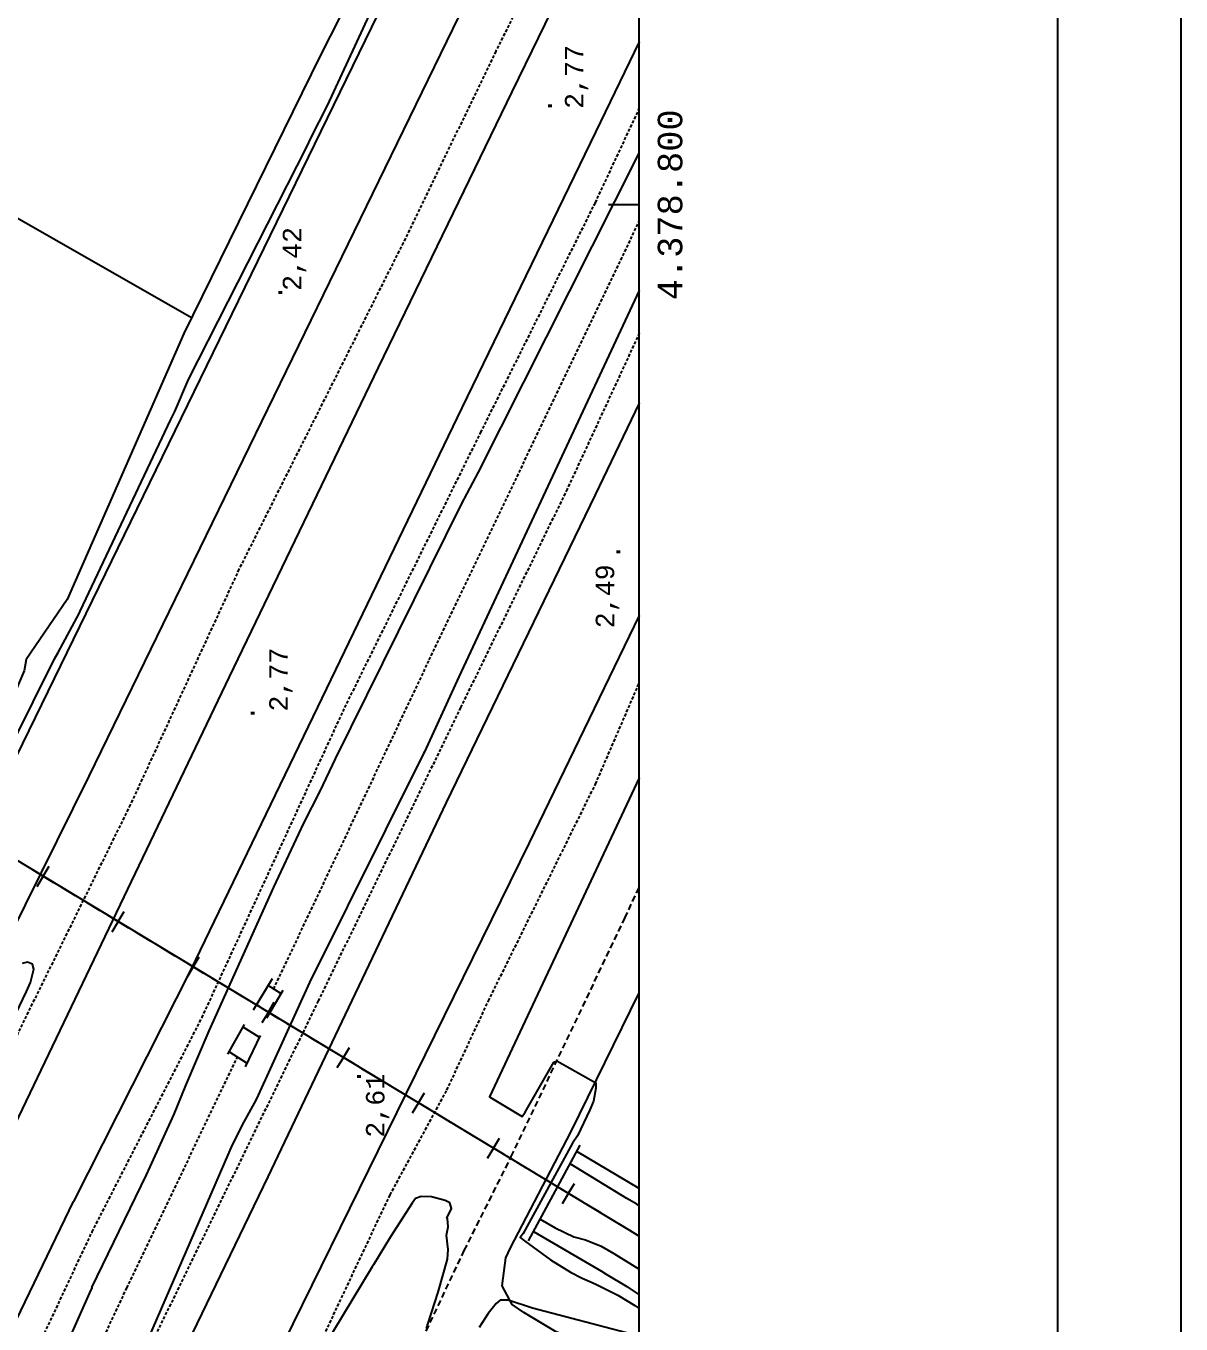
# Model space of a CAD drawing. Extents: x 730354 to 731930, y 4378581 to 4379608.
# Drawn here: x 730850.2 to 730944, y 4378709.1 to 4378814.5 of the extents above; entities that cross this region are included whole.
import ezdxf
from ezdxf.enums import TextEntityAlignment as Align

# ---------------------------------------------------------------- set-up
doc = ezdxf.new("R2010")
doc.units = 0
doc.header["$MEASUREMENT"] = 0
doc.linetypes.add('DASHED', pattern=[0.75, 0.5, -0.25])
doc.linetypes.add('HIDDEN', pattern=[0.375, 0.25, -0.125])
doc.layers.get('0').update_dxf_attribs({"linetype": 'CONTINUOUS'})
for name, color, linetype in [('11', 7, 'CONTINUOUS'), ('14', 7, 'CONTINUOUS'), ('2', 7, 'CONTINUOUS'), ('22', 7, 'CONTINUOUS'), ('25', 7, 'CONTINUOUS'), ('44', 7, 'CONTINUOUS'), ('48', 7, 'CONTINUOUS'), ('51', 7, 'CONTINUOUS'), ('56', 7, 'CONTINUOUS'), ('62', 7, 'CONTINUOUS'), ('8', 7, 'CONTINUOUS'), ('9', 7, 'CONTINUOUS'), ('PATTERN_CLASS', 7, 'CONTINUOUS')]:
    doc.layers.add(name, color=color, linetype=linetype)
doc.styles.add('MONOTXT', font='MONOTXT', dxfattribs={"height": 0.2})

# ---------------------------------------------------------------- blocks, each defined once
blk = doc.blocks.new('SEMI')
at = {"layer": '62', "color": 7, "linetype": 'CONTINUOUS'}
blk.add_line((0, 0), (0, 2.5), dxfattribs=at)
blk = doc.blocks.new('MARVA')
at = {"layer": '62', "color": 7, "linetype": 'CONTINUOUS'}
blk.add_line((4999.95, 0), (4999.95, 7999.93), dxfattribs=at)
at = {"layer": '62', "color": 7, "linetype": 'CONTINUOUS', "xscale": 9.99990686758433, "yscale": 9.99990686758433, "rotation": 90}
blk.add_blockref('SEMI', (4999.95, 1999.98), dxfattribs=at)
at = {"layer": '62', "color": 7, "linetype": 'CONTINUOUS', "style": 'MONOTXT'}
blk.add_attdef('TAG50', (0, 0), '', height=20, rotation=180, dxfattribs=at)
blk = doc.blocks.new('MARVAL')
at = {"layer": '62', "color": 7, "linetype": 'CONTINUOUS'}
ref = blk.add_blockref('MARVA', (0, 0), dxfattribs=dict(at, xscale=0.1000009313241567, yscale=0.1000009313241567))
ref.add_attrib('TAG80', '4.378.800', dxfattribs={"color": 7, "linetype": 'CONTINUOUS', "height": 1.99, "rotation": 90, "style": 'MONOTXT'}).set_placement((501.5, 199.99), align=Align.TOP_CENTER)

msp = doc.modelspace()

# ---------------------------------------------------------------- linework, layer by layer
at = {"layer": '11', "color": 1, "linetype": 'CONTINUOUS'}
for points in [[(730835.67, 4378727.48), (730849.93, 4378756.23), (730884.98, 4378828.23), (730900, 4378859.41)], [(730841.04, 4378724.82), (730855.31, 4378753.58), (730890.38, 4378825.62), (730900, 4378845.59)]]:
    msp.add_lwpolyline(points, dxfattribs=at)
at = {"layer": '14', "color": 1, "linetype": 'CONTINUOUS'}
for points in [[(730847.73, 4378722.09), (730866.72, 4378761.66), (730878.82, 4378786.77), (730889.68, 4378809.16), (730899.89, 4378830.13), (730900, 4378830.36)], [(730900, 4378813.23), (730896.43, 4378805.89), (730885.57, 4378783.5), (730873.48, 4378758.41), (730863.58, 4378737.9), (730854.03, 4378719.05)], [(730900, 4378783.87), (730896.41, 4378776.44), (730884.31, 4378751.46), (730869.83, 4378721.04), (730863.29, 4378707.55)], [(730900, 4378766.65), (730891.05, 4378748.17), (730869.56, 4378704.42)], [(730796.43, 4378600), (730796.45, 4378600.04), (730800.23, 4378607.79), (730803.85, 4378615.34), (730807.47, 4378622.92), (730811.23, 4378630.71), (730814.97, 4378638.34), (730818.48, 4378645.48), (730821.84, 4378652.35), (730825.15, 4378659.17), (730828.38, 4378665.87), (730831.49, 4378672.33), (730834.66, 4378678.9), (730838.07, 4378686.02), (730841.87, 4378693.91), (730846.53, 4378703.54), (730854.03, 4378719.05)]]:
    msp.add_lwpolyline(points, dxfattribs=at)
at = {"layer": '2', "color": 1, "linetype": 'CONTINUOUS'}
for p, q in [((730868.66, 4378734.61), (730870.2, 4378737.15)), ((730871.04, 4378736.19), (730869.71, 4378733.94)), ((730866.57, 4378731), (730867.94, 4378733.42)), ((730869.2, 4378732.54), (730867.99, 4378729.99)), ((730891, 4378715.85), (730895.2, 4378723.62))]:
    msp.add_line(p, q, dxfattribs=at)
at = {"layer": '22', "color": 5, "linetype": 'CONTINUOUS'}
for p, q in [((730870.88, 4378735.93), (730869.86, 4378736.59)), ((730869.95, 4378734.34), (730868.92, 4378735.04)), ((730869.13, 4378732.4), (730867.81, 4378733.2)), ((730868.13, 4378730.29), (730866.68, 4378731.19))]:
    msp.add_line(p, q, dxfattribs=at)
for points in [[(730900, 4378718.7), (730899.8, 4378718.82), (730898.99, 4378719.3), (730894.38, 4378722.11)], [(730891.95, 4378717.6), (730893.16, 4378716.9), (730894.67, 4378716.19), (730895.64, 4378715.92), (730896.9, 4378715.42), (730897.94, 4378714.82), (730900, 4378713.55)]]:
    msp.add_lwpolyline(points, dxfattribs=at)
at = {"layer": '25', "color": 5, "linetype": 'HIDDEN'}
msp.add_line((730858.37, 4378712.02), (730867.36, 4378730.77), dxfattribs=at)
for points in [[(730870.3, 4378736.3), (730882.94, 4378763.03), (730900, 4378798.66)], [(730804.01, 4378600), (730821.08, 4378635.42), (730850.02, 4378694.15), (730858.37, 4378712.02)]]:
    msp.add_lwpolyline(points, dxfattribs=at)
at = {"layer": '44', "color": 44, "linetype": 'CONTINUOUS'}
msp.add_line((730900, 4378720.09), (730894.92, 4378723.1), dxfattribs=at)
for points in [[(730843.83, 4378745.71), (730852.51, 4378763.12), (730852.79, 4378763.62), (730854.5, 4378766.81), (730854.59, 4378766.98), (730861.96, 4378782.56), (730862.26, 4378783.21), (730863.38, 4378785.81), (730873.01, 4378804.75), (730873.32, 4378805.39), (730874.68, 4378808.06), (730883.2, 4378826.48)], [(730855.53, 4378712.05), (730859.96, 4378721.21), (730860.26, 4378721.85), (730862.21, 4378726.14), (730863.16, 4378728.46), (730865.06, 4378732.9), (730870.31, 4378744.57), (730872.76, 4378749.77), (730874.08, 4378752.38), (730875.32, 4378755), (730885.56, 4378775.69), (730886.93, 4378778.29), (730899.86, 4378803.92), (730900, 4378804.21)], [(730900, 4378793.02), (730885.52, 4378762.06), (730885.34, 4378761.65), (730882.54, 4378755.57), (730882.48, 4378755.42), (730873.22, 4378736.84), (730873.2, 4378736.84), (730869.03, 4378727.69), (730868.84, 4378727.28), (730867.88, 4378725.53), (730866.92, 4378723.64), (730859.77, 4378707.17)], [(730900, 4378753.45), (730887.82, 4378727.56), (730888.19, 4378727.32), (730890.49, 4378725.94), (730890.74, 4378726.3), (730893.05, 4378730.36), (730893.29, 4378730.47), (730896.46, 4378728.69), (730896.46, 4378728.25), (730896.29, 4378727.19), (730895.99, 4378726.48), (730894.97, 4378724.38), (730894.57, 4378723.78), (730890.57, 4378716.46), (730890.31, 4378716.12), (730890.66, 4378715.85), (730892.79, 4378714.32), (730894.42, 4378713.31), (730895.36, 4378712.82), (730896.16, 4378712.46), (730896.57, 4378712.29), (730898.26, 4378711.44), (730899.64, 4378710.6), (730900, 4378710.35)], [(730845.29, 4378725.85), (730850.23, 4378736.09), (730850.54, 4378736.82), (730850.82, 4378737.91), (730850.71, 4378738.33), (730850.3, 4378738.48), (730849.88, 4378738.37)], [(730882.7, 4378708.73), (730882.85, 4378709.16), (730883.66, 4378711.69), (730884.42, 4378714.35), (730884.46, 4378715.16), (730884.35, 4378716.31), (730884.48, 4378716.98), (730884.41, 4378717.66), (730884.36, 4378717.69), (730884.75, 4378718.48), (730884.62, 4378718.94), (730884.22, 4378719.13), (730883.12, 4378719.42), (730882.28, 4378719.46), (730881.81, 4378719.29), (730881.56, 4378718.92), (730879.78, 4378716.17), (730878.4, 4378713.89), (730878.31, 4378713.73), (730874.28, 4378707.12)], [(730891.4, 4378716.6), (730896.92, 4378713.38), (730897.31, 4378713.15), (730898.98, 4378712.14), (730900, 4378711.46)], [(730855.53, 4378712.05), (730855.52, 4378712.03), (730855.35, 4378711.63), (730845.35, 4378689.21), (730844.27, 4378687.05), (730842.82, 4378684.3), (730834.74, 4378669.61), (730833.17, 4378666.63), (730831.08, 4378662.48), (730828.86, 4378658.26), (730820, 4378640.67), (730818.94, 4378638.34), (730814.31, 4378628.62), (730800.66, 4378600)], [(730899.36, 4378708.27), (730891.32, 4378710.39), (730889.36, 4378711.03), (730888.71, 4378711.04), (730888.37, 4378710.75), (730887.73, 4378709.96), (730886.99, 4378708.82)]]:
    msp.add_lwpolyline(points, dxfattribs=at)
at = {"layer": '51', "color": 3, "linetype": 'CONTINUOUS'}
msp.add_line((730863.63, 4378790.81), (730823.74, 4378813.58), dxfattribs=at)
for points in [[(730850.19, 4378763.06), (730850.04, 4378762.14), (730847.99, 4378757.4), (730846.3, 4378754.3), (730844.57, 4378753.71), (730834.49, 4378759.6), (730823.2, 4378766.88), (730815.28, 4378773.34), (730808.95, 4378777.3), (730808.86, 4378783.23), (730814.68, 4378795.06), (730821.03, 4378807.69), (730824.93, 4378816.16), (730830.35, 4378828.23), (730834.83, 4378836.07), (730839, 4378843.83), (730842.02, 4378849.54), (730844.49, 4378853.92), (730846.46, 4378857.09), (730852.09, 4378865.17), (730857.26, 4378872.34), (730862.42, 4378879.36), (730866.32, 4378884.94), (730873.95, 4378897.41)], [(730900, 4378864.2), (730894.59, 4378852.76), (730884.52, 4378832.67), (730874.07, 4378812.1), (730863.01, 4378789.54), (730853.54, 4378767.94), (730850.19, 4378763.06)]]:
    msp.add_lwpolyline(points, dxfattribs=at)
at = {"layer": '56', "color": 7, "linetype": 'CONTINUOUS'}
for p, q in [((730851.58, 4378745.47), (730852.07, 4378746.27)), ((730850.75, 4378745.97), (730852.42, 4378744.96)), ((730851.58, 4378745.47), (730851.06, 4378744.61)), ((730853.06, 4378744.57), (730854.19, 4378743.89)), ((730855.05, 4378743.37), (730856.18, 4378742.69)), ((730856.84, 4378742.29), (730858.51, 4378741.28)), ((730857.68, 4378741.79), (730858.16, 4378742.6)), ((730857.68, 4378741.79), (730857.16, 4378740.93)), ((730859.15, 4378740.9), (730860.28, 4378740.21)), ((730861.14, 4378739.69), (730862.27, 4378739.01)), ((730863.77, 4378738.11), (730864.26, 4378738.92)), ((730862.94, 4378738.61), (730864.61, 4378737.6)), ((730863.77, 4378738.11), (730863.25, 4378737.25)), ((730865.25, 4378737.22), (730866.38, 4378736.54)), ((730867.24, 4378736.01), (730868.37, 4378735.33)), ((730869.03, 4378734.93), (730870.7, 4378733.92)), ((730869.87, 4378734.43), (730870.35, 4378735.24)), ((730869.87, 4378734.43), (730869.35, 4378733.57)), ((730871.34, 4378733.54), (730872.47, 4378732.86)), ((730873.33, 4378732.34), (730874.46, 4378731.65)), ((730875.96, 4378730.75), (730876.45, 4378731.56)), ((730875.13, 4378731.25), (730876.8, 4378730.25)), ((730875.96, 4378730.75), (730875.44, 4378729.89)), ((730877.44, 4378729.86), (730878.57, 4378729.18)), ((730879.43, 4378728.66), (730880.56, 4378727.98)), ((730881.22, 4378727.57), (730882.89, 4378726.57)), ((730882.06, 4378727.07), (730882.54, 4378727.88)), ((730882.06, 4378727.07), (730881.54, 4378726.21)), ((730883.53, 4378726.18), (730884.66, 4378725.5)), ((730885.52, 4378724.98), (730886.65, 4378724.3)), ((730888.15, 4378723.39), (730888.64, 4378724.2)), ((730887.32, 4378723.9), (730888.99, 4378722.89)), ((730888.15, 4378723.39), (730887.63, 4378722.53)), ((730889.63, 4378722.5), (730890.76, 4378721.82)), ((730891.62, 4378721.3), (730892.75, 4378720.62)), ((730893.41, 4378720.22), (730895.08, 4378719.21)), ((730894.25, 4378719.71), (730894.74, 4378720.52)), ((730894.25, 4378719.71), (730893.73, 4378718.85)), ((730895.72, 4378718.82), (730896.85, 4378718.14)), ((730897.72, 4378717.62), (730898.84, 4378716.94)), ((730899.51, 4378716.54), (730900, 4378716.24))]:
    msp.add_line(p, q, dxfattribs=at)
at = {"layer": '8', "color": 7, "linetype": 'DASHED'}
msp.add_lwpolyline([(730877.88, 4378698.36), (730885.78, 4378715.06), (730889.6, 4378722.69), (730898.82, 4378742.05), (730900, 4378744.6)], dxfattribs=at)
at = {"layer": '8', "color": 7, "linetype": 'CONTINUOUS'}
msp.add_lwpolyline([(730900, 4378704.84), (730899.91, 4378704.9), (730897.06, 4378706.73), (730893.2, 4378708.48), (730890.63, 4378710.04), (730889.66, 4378710.69), (730888.85, 4378712.19), (730889.17, 4378714.46), (730889.54, 4378715.29), (730894.44, 4378724.67), (730900, 4378735.98)], dxfattribs=at)
at = {"layer": '9', "color": 1, "linetype": 'HIDDEN'}
for points in [[(730900, 4378836.28), (730897.7, 4378831.39), (730888.35, 4378812.46), (730880.82, 4378796.91), (730867.48, 4378770.39), (730858.65, 4378751.26), (730849.56, 4378732.81), (730845.26, 4378723.08)], [(730855.55, 4378716.58), (730864.48, 4378733.98), (730876.08, 4378759.16), (730887.11, 4378781.48), (730896.43, 4378800.16), (730900, 4378807.81)], [(730900, 4378789.58), (730894.14, 4378776.9), (730885.48, 4378759.16), (730873.92, 4378735.34), (730860.81, 4378708.42)], [(730871.5, 4378702.05), (730879.75, 4378719.58), (730884.37, 4378728.1), (730887.74, 4378735.33), (730896.44, 4378752.94), (730900, 4378761.17)], [(730798.91, 4378600), (730803.84, 4378610.01), (730811.75, 4378626.55), (730819.71, 4378642.15), (730827.35, 4378657.63), (730835.06, 4378672.98), (730844.86, 4378693.75), (730855.55, 4378716.58)]]:
    msp.add_lwpolyline(points, dxfattribs=at)
at = {"layer": 'PATTERN_CLASS', "color": 7, "linetype": 'CONTINUOUS'}
msp.add_lwpolyline([(730900, 4378716.24), (730800.91, 4378776.05), (730676.38, 4378842.47)], dxfattribs=at)

# ---------------------------------------------------------------- block references
at = {"layer": '62', "color": 7, "linetype": 'CONTINUOUS'}
msp.add_blockref('MARVAL', (730400, 4378600), dxfattribs=at)

# ---------------------------------------------------------------- texts
at = {"layer": '48', "color": 7, "linetype": 'CONTINUOUS', "style": 'MONOTXT'}
for s, p in [(' 2,77', (730895.46, 4378806.48)), ('.', (730892.92, 4378807.39)), (' 2,42', (730872.54, 4378791.7)), ('.', (730871.01, 4378792.23)), ('.', (730898.47, 4378771.17)), (' 2,49', (730897.96, 4378764.3)), (' 2,77', (730871.44, 4378757.54)), ('.', (730868.77, 4378758.06)), ('.', (730877.4, 4378728.55)), (' 2,61', (730879.3, 4378722.93))]:
    msp.add_text(s, height=1.5, rotation=90, dxfattribs=at).set_placement(p)

# ---------------------------------------------------------------- meshes
at = {"color": 7, "linetype": 'CONTINUOUS'}
mesh = msp.add_polyface(dxfattribs=at)
corners = [(730354.5, 4378581), (730354.5, 4378581), (730354.5, 4378771.96), (730662.5, 4378581), (730354.5, 4378946.49), (730944, 4378581), (730354.5, 4379607.5), (730944, 4379242.01), (730944, 4379607.5)]
mesh.append_faces([[corners[k] for k in face] for face in [(0, 1, 3, 2), (2, 3, 5, 4), (4, 5, 7, 6), (6, 7, 8, 8)]], dxfattribs={"vtx0": -1, "vtx2": -1, "color": 7})
mesh = msp.add_polyface(dxfattribs=at)
corners = [(730364.5, 4378591), (730364.5, 4378591), (730364.5, 4378775.76), (730662.5, 4378591), (730364.5, 4378944.09), (730934, 4378591), (730364.5, 4379411), (730934, 4379057.91), (730662.5, 4379411), (730934, 4379242.67), (730934, 4379411)]
mesh.append_faces([[corners[k] for k in face] for face in [(0, 1, 3, 2), (2, 3, 5, 4), (4, 5, 7, 6), (6, 7, 9, 8), (8, 9, 10, 10)]], dxfattribs={"vtx0": -1, "vtx2": -1, "color": 7})

doc.saveas('drawing.dxf')
